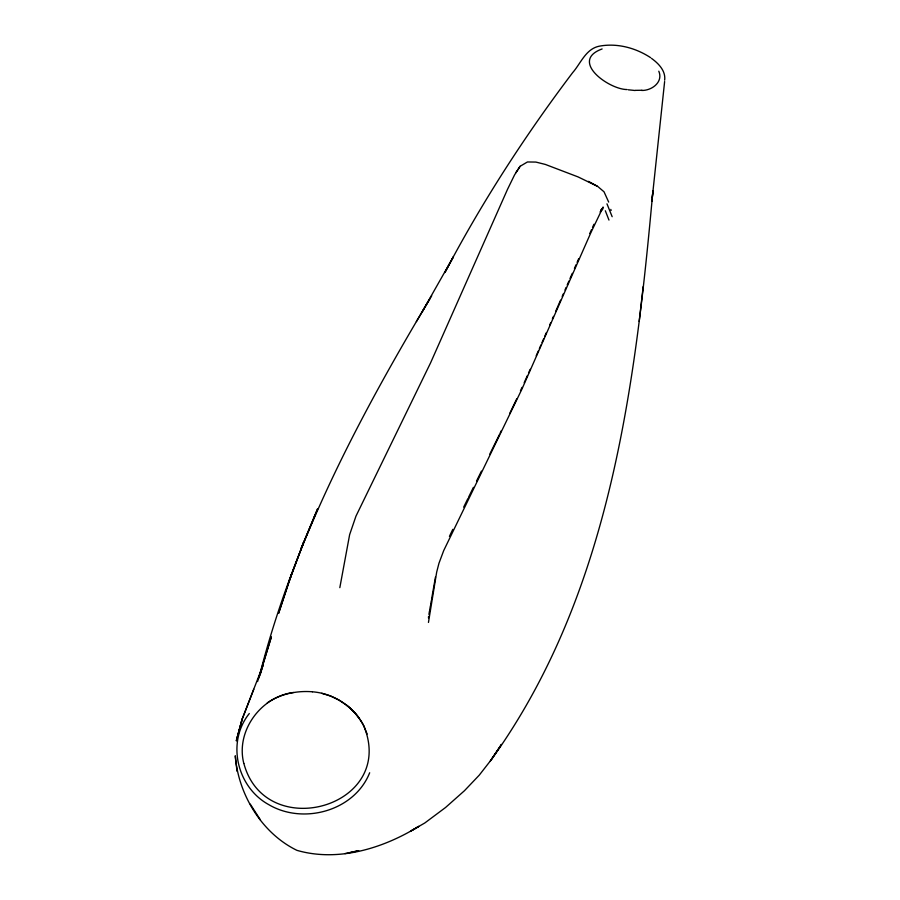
<?xml version="1.0" encoding="UTF-8"?>
<svg xmlns="http://www.w3.org/2000/svg" width="900" height="900" viewBox="0 0 900 900"><rect width="100%" height="100%" fill="white"/><g stroke="black" fill="none" stroke-linecap="round" stroke-linejoin="round"><path stroke-width="1.35" d="M664.661 80.19C665.887 70.909 658.496 63.45 651.577 58.432M235.305 756.383C238.534 794.745 261.866 833.31 296.944 850.354C338.243 862.29 383.355 848.284 418.815 826.346L410.501 831.229L424.834 822.96L445.556 807.491L464.456 790.717L479.239 775.181L490.894 760.23C609.885 595.249 635.029 387.743 652.928 190.811L651.938 201.218M639.191 321.435L643.185 286.582M664.627 81.562L652.298 197.449M428.569 616.41L428.468 618.008M428.906 614.385L429.502 610.976M429.739 609.66L430.425 605.722M430.65 604.462L431.314 600.66M431.539 599.389L435.465 577.058M236.79 739.159L242.167 719.123L263.048 665.212L260.28 674.37M242.167 719.123L236.34 740.711L242.167 719.123L253.755 689.299M257.569 681.559L271.373 636.829L258.964 677.824C293.209 541.114 359.73 415.924 431.696 295.774M542.025 342.529L543.656 338.794M544.748 336.308L546.39 332.572M549.653 325.103L550.744 322.616M552.375 318.881L553.466 316.384M555.649 311.4L560.554 300.184M562.185 296.438L563.299 293.873M564.986 290.025L566.111 287.46M567.225 284.895L568.913 281.048M570.026 278.483L572.276 273.352M574.436 268.414L576.034 264.757M577.102 262.316L578.7 258.66M536.209 355.759L538.324 350.966M539.37 348.57L540.956 344.97M528.536 373.072L530.201 369.315M589.759 233.561L591.457 229.77M524.183 382.725L527.445 375.491M592.504 227.453L593.966 224.269M520.447 390.859L522.045 387.371M516.712 398.869L509.614 413.674M449.438 536.366L452.801 529.369M500.141 433.103L501.356 430.605M463.669 507.15L467.865 498.623M468.473 497.407L473.434 487.327M476.539 481.039L481.421 471.127M489.814 454.095L499.534 434.351M369.675 772.762C354.532 810.979 303.255 824.985 268.841 804.679C237.015 787.32 226.17 742.309 249.3 713.531M422.483 311.276L453.364 256.86L444.892 272.554C481.781 202.455 524.88 135.81 572.659 72.641C580.77 63.405 585.731 48.971 599.164 46.204C616.928 42.818 635.715 47.835 650.644 57.69M608.681 202.084L604.024 191.801L597.735 186.458L578.115 176.929L545.332 164.43L535.894 162.079L527.445 161.966L520.11 166.297L514.564 174.893L507.521 189.326L430.56 362.891L355.973 516.127L349.639 534.645L339.829 587.655M416.385 321.604L429.626 299.272M515.801 172.755L520.11 166.297M490.894 760.23L501.457 744.435L490.207 761.22M267.3 702.844C280.429 693.9 296.685 690.525 312.39 691.774M600.716 209.925L602.921 208.732L600.176 212.096L603.135 207.056L590.861 232.695L521.865 389.272L443.711 550.586L438.964 563.265L436.68 572.13L428.456 622.44M602.123 48.949C569.048 60.941 609.008 89.528 627.019 89.539M293.535 692.482C260.899 696.544 235.507 731.126 243.81 763.414M350.55 852.469L358.718 850.702L344.925 853.605M641.644 90.45C651.634 90.754 663.491 82.147 658.811 71.212M635.434 90.349L641.936 90.27M628.211 89.797L635.197 90.517M312.424 691.796C330.941 693.225 348.3 703.238 359.213 718.2M321.716 693.293L330.615 696.038L338.951 700.065L346.567 705.195A67.545 61.886 1.6 0 1 363.803 725.861C397.035 806.85 265.477 843.908 243.889 763.526M597.24 186.165L588.488 181.373M612.158 216.697L606.971 203.828M608.974 220.072L605.317 210.757M250.279 804.161L260.426 819.923M367.132 734.04L363.757 725.839A67.399 61.762 1.6 0 0 346.545 705.206M610.819 209.407L611.123 210.442M235.249 755.741L237.026 771.289M289.305 580.658L278.595 613.361L291.521 574.358L289.305 580.658L303.874 541.642L289.305 580.658M314.257 516.847L301.005 548.798L317.7 508.646L314.257 516.847"/></g></svg>
